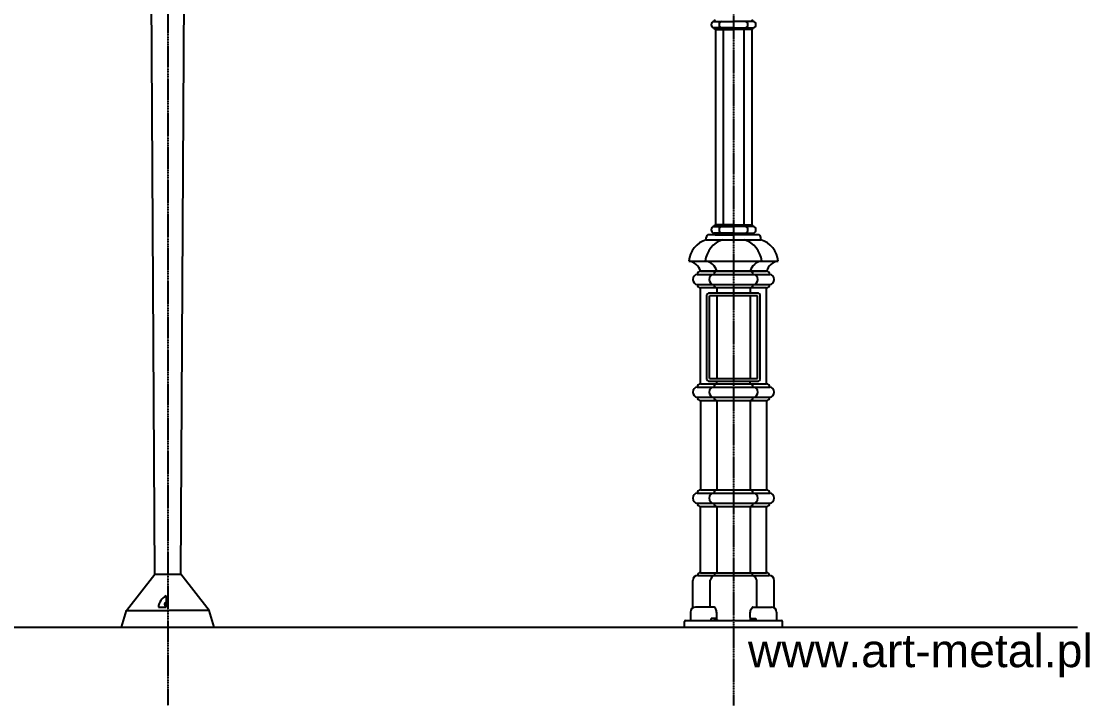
# Model space of a CAD drawing. Header units: millimetres. Extents: x 0 to 13338, y 0 to 11580.
# Drawn here: x 10115 to 13338, y 474 to 2539 of the extents above; entities that cross this region are included whole.
import ezdxf

# ---------------------------------------------------------------- set-up
doc = ezdxf.new("R2010")
doc.units = ezdxf.units.MM
doc.linetypes.add('CENTER', pattern=[50.8, 31.75, -6.35, 6.35, -6.35])
doc.layers.add('axes', color=40, linetype='CENTER')
doc.layers.add('dwgmodels.com', color=250, linetype='Continuous')
doc.styles.get("Standard").update_dxf_attribs({"font": 'arial.ttf'})

# ---------------------------------------------------------------- blocks, each defined once
blk = doc.blocks.new('Public Light 10_side_dwgmodels.com')
at = {"color": 0}
for p, q in [((-224.9, 4147.4), (-187, 4147.4)), ((-201.3, 4091.3), (-161, 4091.3)), ((-144.4, 4091.3), (-201.3, 4091.3)), ((-144.4, 4091.3), (-162.1, 4011.3)), ((-162.1, 4011.3), (-174.8, 4011.3)), ((-220.3, 3941.3), (-183.4, 3941.3)), ((-172.5, 3896.5), (-148.5, 3896.5)), ((0, 3896.5), (-172.5, 3896.5)), ((-172.5, 3896.5), (-172.5, 3885)), ((-172.5, 3885), (0, 3885)), ((-160, 3872.5), (0, 3872.5)), ((0, 3896.5), (172.5, 3896.5)), ((172.5, 3885), (0, 3885)), ((160, 3872.5), (0, 3872.5)), ((172.5, 3896.5), (148.5, 3896.5)), ((172.5, 3896.5), (172.5, 3885)), ((0, 3620), (-76, 3375)), ((0, 3620), (76, 3375)), ((-76, 3375), (-57.5, 3350)), ((0, 3375), (-76, 3375)), ((-76, 3375), (0, 3375)), ((0, 3375), (76, 3375)), ((76, 3375), (57.5, 3350)), ((-56.5, 3298), (-102.7, 3329.7)), ((-39.3, 160), (-57.5, 3350)), ((-57.5, 3350), (57.5, 3350)), ((39.1, 160), (57.3, 3350)), ((-56.1, 3100), (-168.6, 3162.1)), ((-38.9, 2572.4), (-38.9, 2887.4)), ((38.9, 2572.4), (38.9, 2887.4)), ((-125, 50), (-39.3, 160)), ((-39.3, 160), (39.1, 160)), ((125, 50), (39.1, 160)), ((-5, 94.5), (-5, 60)), ((-5, 94.5), (-5, 60)), ((-140, 0), (-125, 50)), ((-125, 50), (0, 50)), ((-28.6, 60), (-5, 60)), ((-28.6, 60), (-5, 60)), ((125, 50), (0, 50)), ((140, 0), (125, 50)), ((-140, 0), (140, 0)), ((0, 0), (140, 0))]:
    blk.add_line(p, q, dxfattribs=at)
for points in [[(-223, 4084), (-216.6, 4087.8), (-216.7, 4095.3), (-223.2, 4099), (-229.6, 4095.2), (-229.6, 4087.7)], [(-181.8, 4068.8), (-175.3, 4072.6), (-175.4, 4080.1), (-181.9, 4083.8), (-188.4, 4080), (-188.3, 4072.5)], [(-192.2, 4019.8), (-185.8, 4023.6), (-185.8, 4031.1), (-192.4, 4034.8), (-198.8, 4031), (-198.8, 4023.5)], [(-247.8, 3960.9), (-241.3, 3964.7), (-241.4, 3972.2), (-247.9, 3975.9), (-254.4, 3972.1), (-254.3, 3964.6)], [(-239.3, 3835.5), (-232.9, 3839.3), (-232.9, 3846.8), (-239.5, 3850.5), (-245.9, 3846.7), (-245.9, 3839.2)], [(-265.8, 3711.5), (-259.4, 3715.3), (-259.4, 3722.8), (-266, 3726.5), (-272.4, 3722.7), (-272.4, 3715.2)], [(-211.2, 3587.1), (-204.8, 3590.9), (-204.8, 3598.4), (-211.4, 3602.1), (-217.8, 3598.3), (-217.8, 3590.8)], [(-242.1, 3462.9), (-235.7, 3466.7), (-235.7, 3474.2), (-242.3, 3477.9), (-248.7, 3474.1), (-248.6, 3466.6)], [(-132.2, 3347.6), (-125.7, 3351.5), (-125.8, 3359), (-132.3, 3362.6), (-138.8, 3358.8), (-138.7, 3351.3)], [(-177, 3220.9), (-170.6, 3224.7), (-170.6, 3232.2), (-177.2, 3235.9), (-183.6, 3232.1), (-183.5, 3224.6)]]:
    blk.add_lwpolyline(points, close=True, dxfattribs=at)
for centre in [(-223.1, 4091.5), (-181.8, 4076.3), (-192.3, 4027.3), (-247.8, 3968.4), (-239.4, 3843), (-265.9, 3719), (-211.3, 3594.6), (-242.2, 3470.4), (-132.3, 3355.1), (-177.1, 3228.4)]:
    blk.add_circle(centre, 4.25, dxfattribs=at)
for centre, radius, start, end in [((621.9, 3882.9), 789.6, 158.9426, 160.477), ((-621.9, 3882.9), 789.6, 19.522, 21.0564), ((1227.9, 3736.1), 1509.9, 164.1928, 202.3441), ((-4322, 5170.8), 4259.8, 345.32, 346.0986), ((622, 3882.4), 794.6, 160.5684, 164.7588), ((-621.9, 3882.4), 794.6, 1.0145, 19.4306), ((635.1, 3876.3), 821, 165.9326, 175.4539), ((-238, 4085.3), 77.3, 352.9175, 4.4007), ((622, 3882.4), 794.6, 170.6654, 178.9845), ((977.9, 3854.6), 1201.3, 175.8608, 205.9095), ((-160, 3885), 12.5, 179.9995, 269.9995), ((160, 3885), 12.5, 269.9995, 359.9995), ((3.6, 2887.4), 42.5, 94.8056, 180), ((0, 2899.9), 5, 90, 270), ((-3.6, 2887.4), 42.5, 0, 85.1944), ((0, 2899.9), 5, 270, 90), ((3.6, 2572.4), 42.5, 180, 265.1944), ((-0.6, 2559.9), 5, 90, 270), ((-3.6, 2572.4), 42.5, 274.8056, 0), ((0.6, 2559.9), 5, 270, 90), ((14.5, 55.8), 43.3, 116.8034, 174.4766), ((14.5, 55.8), 43.3, 116.8034, 174.4766), ((-5, 68.6), 5.06, 90, 270), ((-5, 68.6), 5.06, 90, 270)]:
    blk.add_arc(centre, radius, start, end, dxfattribs=at)
blk.add_ellipse((0, 3897), major_axis=(0, 401), ratio=0.407579, start_param=5.451872, end_param=7.114499, dxfattribs=at)
for points in [[(0, 4167.2), (-6.4, 4166.8), (-32.9, 4159.7), (-68.7, 4142.1), (-96.2, 4157.3), (-110.7, 4166.4), (-119.1, 4167.2), (-120.9, 4167.2)], [(0, 4167.2), (6.4, 4166.8), (32.9, 4159.7), (68.7, 4142.1), (96.2, 4157.3), (110.7, 4166.4), (119.1, 4167.2), (120.9, 4167.2)]]:
    blk.add_open_spline(points, degree=3, knots=[0, 0, 0, 0, 38.592697, 82.956633, 108.224311, 128.207624, 133.365055, 133.365055, 133.365055, 133.365055], dxfattribs=at)
for points, start_tangent, end_tangent in [([(0, 4146.8), (-37.7, 4138.8), (-80.9, 4128.4), (-104.1, 4138.4), (-122.2, 4146.7), (-127.4, 4147.2)], (-1, -0.000091), (-0.999999, -0.001116)), ([(0, 4146.8), (37.8, 4138.8), (80.9, 4128.4), (104.1, 4138.4), (122.2, 4146.7), (127.4, 4147.2)], (1, -0.000109), (0.999999, -0.001134))]:
    blk.add_spline(points, degree=3, dxfattribs=dict(at, start_tangent=start_tangent, end_tangent=end_tangent))
at = {"layer": 'axes', "ltscale": 0.1}
blk.add_line((0, 3715.9), (0, -237.2), dxfattribs=at)
blk = doc.blocks.new('Public Light 11_side_dwgmodels.com')
at = {"color": 0}
for p, q in [((-59, 1828), (0, 1828)), ((0, 1808), (-59, 1808)), ((59, 1828), (0, 1828)), ((0, 1808), (59, 1808)), ((-55, 1803), (0, 1803)), ((-54.8, 1803), (-54.8, 1214)), ((-30.9, 1803), (-30.9, 1214)), ((55, 1803), (0, 1803)), ((30.9, 1803), (30.9, 1214)), ((54.8, 1803), (54.8, 1214)), ((-59, 1209), (0, 1209)), ((0, 1214), (-55, 1214)), ((0, 1214), (55, 1214)), ((59, 1209), (0, 1209)), ((-82.5, 1169), (-82.5, 1176)), ((-82.5, 1169), (82.5, 1169)), ((74.5, 1184), (-74.5, 1184)), ((0, 1189), (-59, 1189)), ((-55, 1184), (0, 1184)), ((0, 1189), (59, 1189)), ((55, 1184), (0, 1184)), ((82.5, 1169), (82.5, 1176)), ((-135, 1104), (135, 1104)), ((-109.5, 1064.5), (109.5, 1064.5)), ((100, 1074), (-100, 1074)), ((100, 1074), (-100, 1074)), ((-100, 1074), (100, 1074)), ((-109.5, 1033.5), (109.5, 1033.5)), ((100, 1024), (-100, 1024)), ((-100, 734), (-100, 1024)), ((-80, 747.5), (-80, 1002.5)), ((75, 1007.5), (-75, 1007.5)), ((72, 999.5), (-72, 999.5)), ((-72, 750.5), (-72, 999.5)), ((-50, 1024), (-50, 1007.5)), ((-50, 999.5), (-50, 750.5)), ((50, 1024), (50, 1007.5)), ((50, 999.5), (50, 750.5)), ((72, 750.5), (72, 999.5)), ((80, 747.5), (80, 1002.5)), ((100, 734), (100, 1024)), ((-75, 742.5), (75, 742.5)), ((-72, 750.5), (72, 750.5)), ((-50, 734), (-50, 742.5)), ((50, 734), (50, 742.5)), ((-109.5, 724.5), (109.5, 724.5)), ((-100, 734), (100, 734)), ((-109.5, 693.5), (109.5, 693.5)), ((-100, 684), (100, 684)), ((-100, 684), (-100, 414)), ((-50.3, 685), (-50.3, 415)), ((50.3, 685), (50.3, 415)), ((100, 684), (100, 414)), ((-109.5, 404.5), (109.5, 404.5)), ((-100, 414), (100, 414)), ((-109.5, 373.5), (109.5, 373.5)), ((-100, 164), (-100, 364)), ((-100, 364), (100, 364)), ((-50, 364), (-50, 164)), ((50, 364), (50, 164)), ((100, 164), (100, 364)), ((-100, 164), (100, 164)), ((-123, 57.6), (-123, 141)), ((-108, 156), (108, 156)), ((-70, 60), (-70, 141.3)), ((70, 60), (70, 141.3)), ((123, 57.6), (123, 141)), ((-129.8, 45), (-129.8, 20)), ((-58.1, 60), (-114.8, 60)), ((58.1, 60), (114.8, 60)), ((129.8, 45), (129.8, 20)), ((-147.5, 0), (-147.5, 17)), ((-147.5, 0), (147.5, 0)), ((-144.5, 20), (144.5, 20)), ((-144.5, 20), (-70, 20)), ((-130, 20), (-128, 20)), ((-105, 20), (-85, 20)), ((-78.9, 20), (144.5, 20)), ((-52.3, 26), (-67.4, 26)), ((-46.7, 20), (-59, 20)), ((52.3, 26), (67.4, 26)), ((130, 20), (128, 20)), ((147.5, 0), (147.5, 17))]:
    blk.add_line(p, q, dxfattribs=at)
for centre, radius, start, end in [((-57.4, 1818), 10.1, 99.2709, 260.7291), ((-52.7, 1827), 6.41, 111.3754, 171.305), ((-52.7, 1809), 6.41, 188.695, 248.6246), ((-33.4, 1818), 10.1, 99.2709, 260.7291), ((-28.7, 1809), 6.41, 188.695, 248.6246), ((28.7, 1809), 6.41, 291.3754, 351.305), ((33.4, 1818), 10.1, 279.2709, 80.7291), ((52.7, 1827), 6.41, 8.695, 68.6246), ((52.7, 1809), 6.41, 291.3754, 351.305), ((57.4, 1818), 10.1, 279.2709, 80.7291), ((-57.4, 1199), 10.1, 99.2709, 260.7291), ((-52.7, 1208), 6.41, 111.3754, 171.305), ((-33.4, 1199), 10.1, 99.2709, 260.7291), ((-28.7, 1208), 6.41, 111.3754, 171.305), ((28.7, 1208), 6.41, 8.695, 68.6246), ((33.4, 1199), 10.1, 279.2709, 80.7291), ((52.7, 1208), 6.41, 8.695, 68.6246), ((57.4, 1199), 10.1, 279.2709, 80.7291), ((-58.2, 1095.7), 77.3, 108.3444, 173.8005), ((-8.2, 1095.7), 77.3, 108.3444, 173.8005), ((-74.5, 1176), 8, 90, 180), ((-52.7, 1190), 6.41, 188.695, 248.6246), ((-28.7, 1190), 6.41, 188.695, 248.6246), ((28.7, 1190), 6.41, 291.3754, 351.305), ((8.2, 1095.7), 77.3, 6.1995, 71.6556), ((52.7, 1190), 6.41, 291.3754, 351.305), ((74.5, 1176), 8, 0, 90), ((58.2, 1095.7), 77.3, 6.1995, 71.6556), ((-139.4, 1063.4), 40.8, 15.0354, 83.762), ((-89.4, 1063.4), 40.8, 15.0354, 83.762), ((89.4, 1063.4), 40.8, 96.238, 164.9646), ((139.4, 1063.4), 40.8, 96.238, 164.9646), ((-107.4, 1049), 15.6, 97.8904, 262.1096), ((-100, 1064.5), 9.5, 90, 180), ((-57.4, 1049), 15.6, 97.8904, 262.1096), ((-50, 1064.5), 9.5, 90, 180), ((50, 1064.5), 9.5, 0, 90), ((57.4, 1049), 15.6, 277.8904, 82.1096), ((100, 1064.5), 9.5, 0, 90), ((107.4, 1049), 15.6, 277.8904, 82.1096), ((-100, 1033.5), 9.5, 180, 270), ((-50, 1033.5), 9.5, 180, 270), ((50, 1033.5), 9.5, 270, 0), ((100, 1033.5), 9.5, 270, 0), ((-75, 1002.5), 5, 90, 180), ((75, 1002.5), 5, 0, 90), ((-75, 747.5), 5, 180, 270), ((75, 747.5), 5, 270, 0), ((-107.4, 709), 15.6, 97.8932, 262.1068), ((-100, 724.5), 9.5, 89.9959, 180), ((-57.4, 709), 15.6, 97.8904, 262.1096), ((-50, 724.5), 9.5, 90, 180), ((50, 724.5), 9.5, 0, 90), ((57.4, 709), 15.6, 277.8904, 82.1096), ((100, 724.5), 9.5, 0, 90.0041), ((107.4, 709), 15.6, 277.8932, 82.1068), ((-100, 693.5), 9.5, 180, 270), ((-50, 693.5), 9.5, 180, 270), ((50, 693.5), 9.5, 270, 0), ((100, 693.5), 9.5, 270, 0), ((-107.4, 389), 15.6, 97.8934, 262.1066), ((-100, 404.5), 9.5, 89.9957, 180), ((-57.4, 389), 15.6, 97.8904, 262.1096), ((-50, 404.5), 9.5, 90, 180), ((50, 404.5), 9.5, 0, 90), ((57.4, 389), 15.6, 277.8904, 82.1096), ((100, 404.5), 9.5, 0, 90.0043), ((107.4, 389), 15.6, 277.8934, 82.1066), ((-100, 373.5), 9.5, 180, 270), ((-50, 373.5), 9.5, 180, 270), ((50, 373.5), 9.5, 270, 0), ((100, 373.5), 9.5, 270, 0), ((-100, 156), 8, 90, 180), ((-48.4, 154.4), 9.68, 99.244, 170.756), ((48.4, 154.4), 9.68, 9.244, 80.756), ((100, 156), 8, 360, 90), ((-108, 141), 15, 90.0027, 180), ((-50, 137.2), 20.5, 113.1483, 168.326), ((50, 137.2), 20.5, 11.674, 66.8517), ((108, 141), 15, 0, 89.9973), ((-114.8, 45), 15, 90, 180), ((-58.1, 59), 1, 37.2176, 90), ((58.1, 59), 1, 90, 142.7824), ((114.8, 45), 15, 0, 90), ((-144.5, 17), 3, 90, 180), ((-59.1, 20.9), 9.73, 148.2836, 185.2076), ((-60.6, 20.9), 9.73, 354.7924, 31.7164), ((60.6, 20.9), 9.73, 148.2836, 185.2076), ((59.1, 20.9), 9.73, 354.7924, 31.7164), ((144.5, 17), 3, 0, 90)]:
    blk.add_arc(centre, radius, start, end, dxfattribs=at)
for points in [[(-50.9, 20), (-50.9, 27.6), (-50, 38.8), (-51.5, 53.4), (-56, 57.9), (-57.3, 59.6)], [(50.9, 20), (50.9, 27.6), (50, 38.8), (51.5, 53.4), (56, 57.9), (57.3, 59.6)]]:
    blk.add_open_spline(points, degree=3, knots=[0, 0, 0, 0, 22.703584, 34.764163, 41.264737, 41.264737, 41.264737, 41.264737], dxfattribs=at)
at = {"layer": 'axes', "ltscale": 0.1}
blk.add_line((0, 3413.3), (0, -237.2), dxfattribs=at)

msp = doc.modelspace()

# ---------------------------------------------------------------- linework, layer by layer
at = {"color": 0}
msp.add_line((2161.2, 710.8), (13301.1, 710.8), dxfattribs=at)

# ---------------------------------------------------------------- block references
at = {"layer": 'dwgmodels.com'}
for name, p in [('Public Light 11_side_dwgmodels.com', (12263.5, 710.8)), ('Public Light 10_side_dwgmodels.com', (10556.8, 710.8))]:
    msp.add_blockref(name, p, dxfattribs=at)

# ---------------------------------------------------------------- texts
at = {"color": 0, "insert": (12307.2, 689.7), "char_height": 100, "attachment_point": 1}
msp.add_mtext_dynamic_manual_height_columns('www.art-metal.pl', width=256.079, gutter_width=12.5, heights=[0], dxfattribs=at)

doc.saveas('drawing.dxf')
